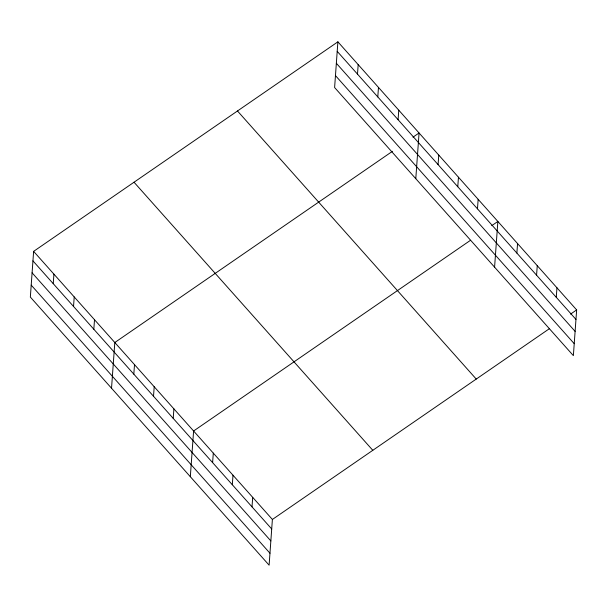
<?xml version="1.0" encoding="UTF-8"?>
<svg xmlns="http://www.w3.org/2000/svg" width="607" height="607" viewBox="0 0 607 607"><rect width="100%" height="100%" fill="white"/><g stroke="black" fill="none" stroke-linecap="round" stroke-linejoin="round"><path stroke-width="0.91" d="M33.628 251.366L30.35 297.081L269.113 565.17L272.391 519.463L33.628 251.366L337.887 41.83L576.65 309.919L573.372 355.634L334.609 87.537L337.887 41.83M53.241 283.666L53.924 274.159M73.538 306.452L74.213 296.944M93.827 329.244L94.51 319.73M111.529 388.23L114.806 342.523L392.441 151.318M133.821 374.147L134.504 364.64M153.518 396.265L154.201 386.758M173.223 418.382L173.898 408.875M190.325 476.7L193.603 430.993L470.478 240.311M212.617 462.617L213.3 453.11M232.314 484.735L232.997 475.228M252.011 506.853L252.694 497.345M357.5 74.122L358.183 64.615M377.797 96.915L378.472 87.4M398.086 119.7L398.769 110.193M415.787 178.693L419.065 132.979L412.98 137.167M438.079 164.603L438.762 155.096M457.777 186.721L458.46 177.214M477.481 208.838L478.157 199.331M494.584 267.163L497.861 221.449L491.776 225.637M516.876 253.073L517.559 243.566M536.573 275.191L537.256 265.684M556.27 297.309L556.953 287.801M272.391 519.463L549.267 328.782M570.565 314.107L576.65 309.919M337.204 51.337L575.967 319.426M336.346 63.28L575.11 331.376M335.466 75.594L574.23 343.683M237.481 110.975L476.245 379.072M134.033 182.221L372.797 450.311M32.945 260.881L271.708 528.97M32.088 272.824L270.851 540.92M31.207 285.131L269.971 553.227"/></g></svg>
